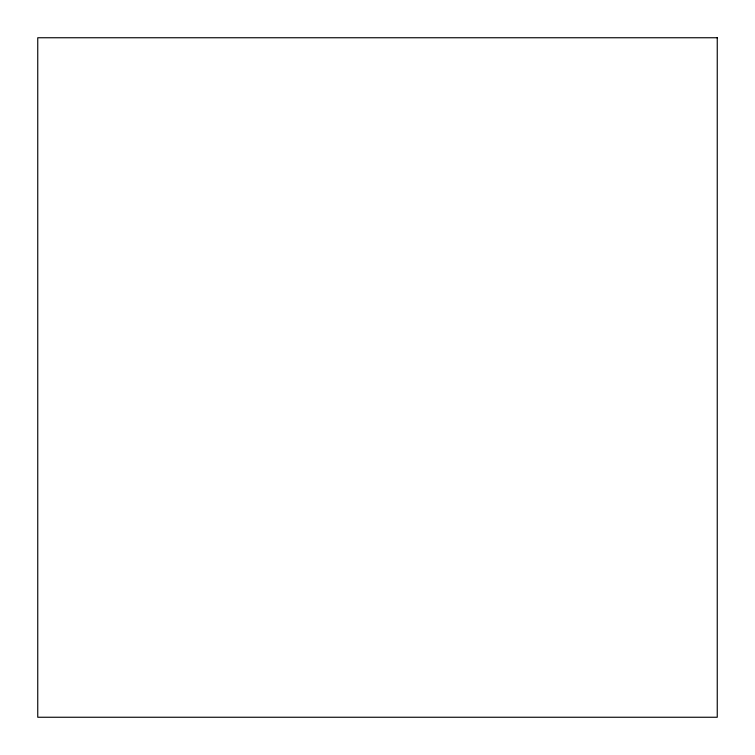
<?xml version="1.0" encoding="UTF-8"?>
<svg xmlns="http://www.w3.org/2000/svg" width="755" height="755" viewBox="0 0 755 755"><rect width="100%" height="100%" fill="white"/><g stroke="black" fill="none" stroke-linecap="round" stroke-linejoin="round"><path stroke-width="1.13" d="M717.25 37.75L37.75 37.75L37.75 717.25L717.25 717.25L717.25 37.75"/></g></svg>
